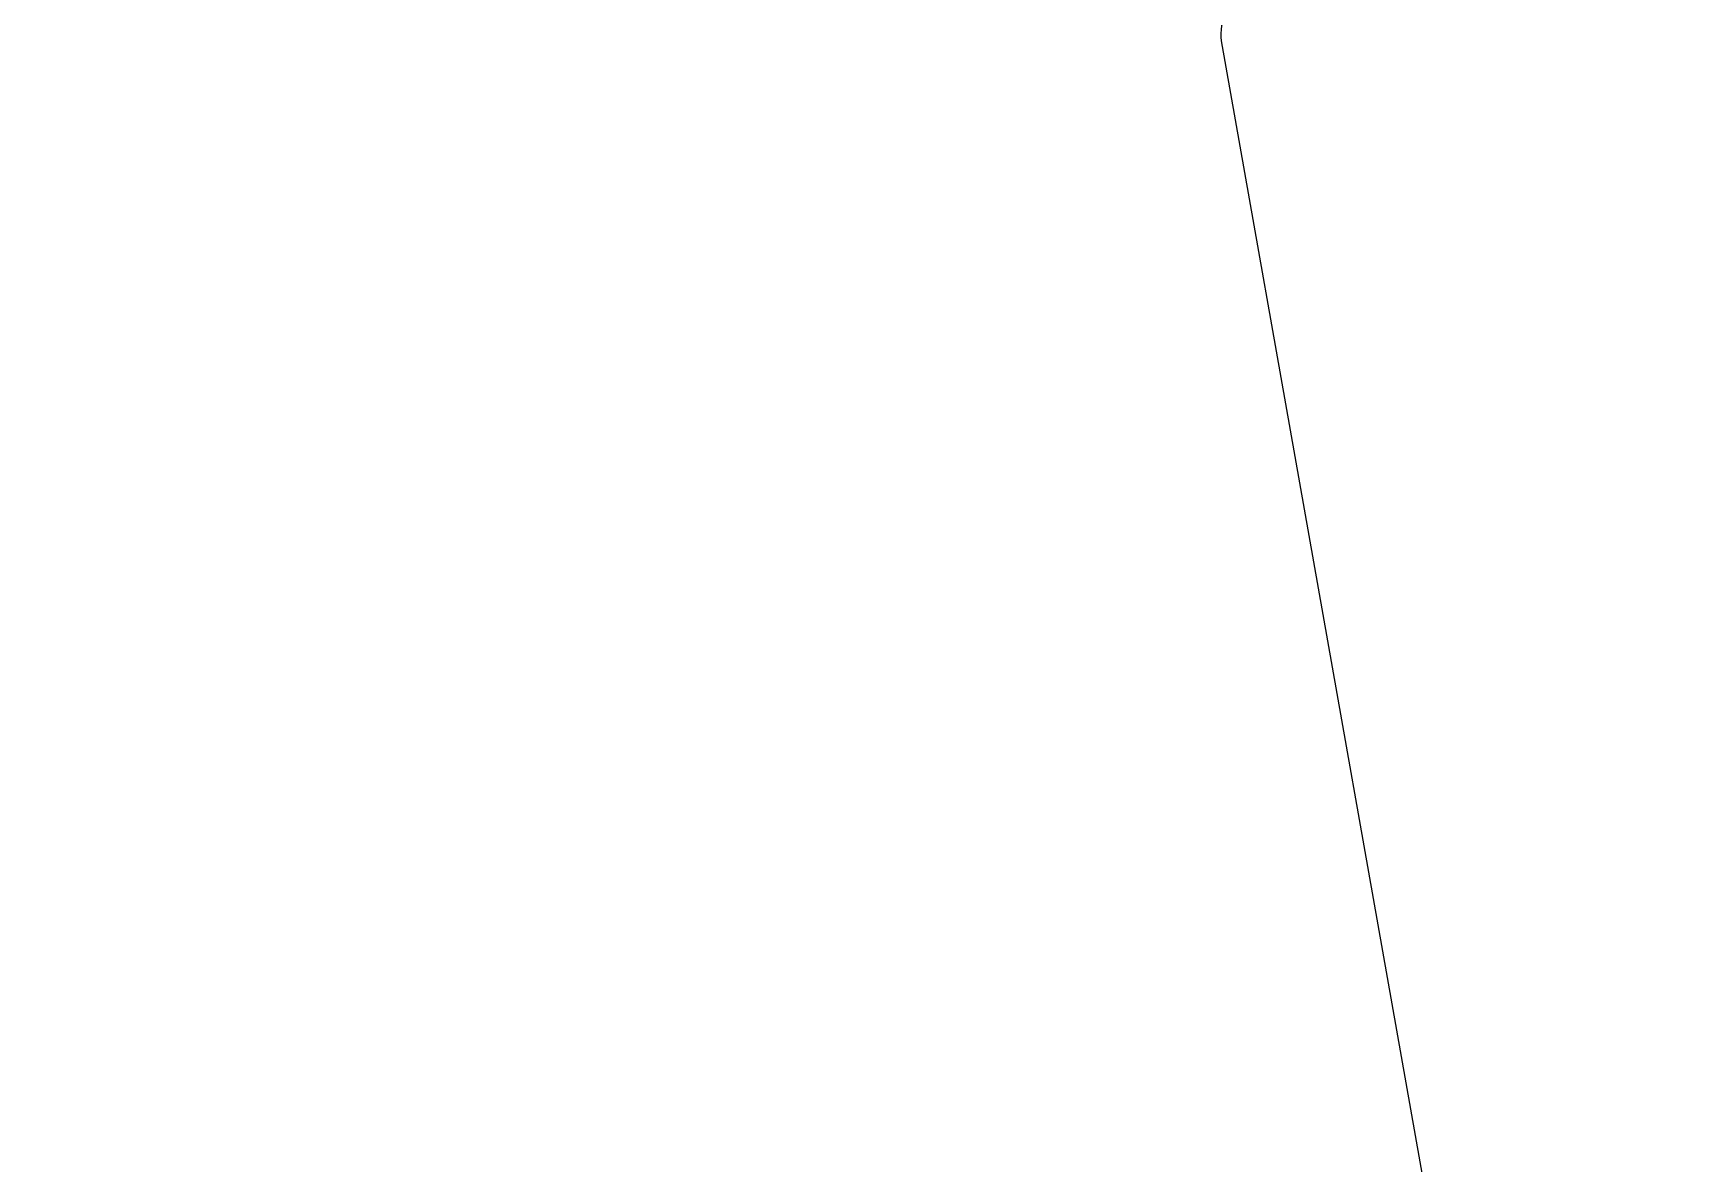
# Model space of a CAD drawing. Header units: millimetres. Extents: x -65527 to 8894748, y -37603 to 223697.
# Drawn here: x -31432.32 to -31424.44, y 101113.93 to 101119.33 of the extents above; entities that cross this region are included whole.
import ezdxf

# ---------------------------------------------------------------- set-up
doc = ezdxf.new("R2010")
doc.units = ezdxf.units.MM
doc.header["$LTSCALE"] = 10
doc.layers.add('Архитектура', color=251, linetype='Continuous')

msp = doc.modelspace()

# ---------------------------------------------------------------- linework, layer by layer
at = {"layer": 'Архитектура', "lineweight": 25, "transparency": 33554684}
msp.add_lwpolyline([(-31426.4986, 101119.5001, 0.4144), (-31426.6468, 101119.2881), (-31425.3914, 101112.2051, 0.430028), (-31425.035, 101111.9408), (-31424.3147, 101112.0685, 0.109814)], format="xyb", dxfattribs=at)
msp.add_lwpolyline([(-31426.4986, 101119.5001, 0.4144), (-31426.6468, 101119.2881), (-31425.3914, 101112.2051, 0.430028), (-31425.035, 101111.9408), (-31424.3147, 101112.0685, 0.109814)], format="xyb", dxfattribs=at)
msp.add_lwpolyline([(-31426.4986, 101119.5001, 0.4144), (-31426.6468, 101119.2881), (-31425.3914, 101112.2051, 0.430028), (-31425.035, 101111.9408), (-31424.3147, 101112.0685, 0.109814)], format="xyb", dxfattribs=at)
msp.add_lwpolyline([(-31426.4986, 101119.5001, 0.4144), (-31426.6468, 101119.2881), (-31425.3914, 101112.2051, 0.430028), (-31425.035, 101111.9408), (-31424.3147, 101112.0685, 0.109814)], format="xyb", dxfattribs=at)
msp.add_lwpolyline([(-31426.4986, 101119.5001, 0.4144), (-31426.6468, 101119.2881), (-31425.3914, 101112.2051, 0.430028), (-31425.035, 101111.9408), (-31424.3147, 101112.0685, 0.109814)], format="xyb", dxfattribs=at)
msp.add_lwpolyline([(-31426.4986, 101119.5001, 0.4144), (-31426.6468, 101119.2881), (-31425.3914, 101112.2051, 0.430028), (-31425.035, 101111.9408), (-31424.3147, 101112.0685, 0.109814)], format="xyb", dxfattribs=at)
msp.add_lwpolyline([(-31426.4986, 101119.5001, 0.4144), (-31426.6468, 101119.2881), (-31425.3914, 101112.2051, 0.430028), (-31425.035, 101111.9408), (-31424.3147, 101112.0685, 0.109814)], format="xyb", dxfattribs=at)
msp.add_lwpolyline([(-31426.4986, 101119.5001, 0.4144), (-31426.6468, 101119.2881), (-31425.3914, 101112.2051, 0.430028), (-31425.035, 101111.9408), (-31424.3147, 101112.0685, 0.109814)], format="xyb", dxfattribs=at)
msp.add_lwpolyline([(-31426.4986, 101119.5001, 0.4144), (-31426.6468, 101119.2881), (-31425.3914, 101112.2051, 0.430028), (-31425.035, 101111.9408), (-31424.3147, 101112.0685, 0.109814)], format="xyb", dxfattribs=at)
msp.add_lwpolyline([(-31426.4986, 101119.5001, 0.4144), (-31426.6468, 101119.2881), (-31425.3914, 101112.2051, 0.430028), (-31425.035, 101111.9408), (-31424.3147, 101112.0685, 0.109814)], format="xyb", dxfattribs=at)
msp.add_lwpolyline([(-31426.4986, 101119.5001, 0.4144), (-31426.6468, 101119.2881), (-31425.3914, 101112.2051, 0.430028), (-31425.035, 101111.9408), (-31424.3147, 101112.0685, 0.109814)], format="xyb", dxfattribs=at)
msp.add_lwpolyline([(-31426.4986, 101119.5001, 0.4144), (-31426.6468, 101119.2881), (-31425.3914, 101112.2051, 0.430028), (-31425.035, 101111.9408), (-31424.3147, 101112.0685, 0.109814)], format="xyb", dxfattribs=at)
msp.add_lwpolyline([(-31426.4986, 101119.5001, 0.4144), (-31426.6468, 101119.2881), (-31425.3914, 101112.2051, 0.430028), (-31425.035, 101111.9408), (-31424.3147, 101112.0685, 0.109814)], format="xyb", dxfattribs=at)
msp.add_lwpolyline([(-31426.4986, 101119.5001, 0.4144), (-31426.6468, 101119.2881), (-31425.3914, 101112.2051, 0.430028), (-31425.035, 101111.9408), (-31424.3147, 101112.0685, 0.109814)], format="xyb", dxfattribs=at)
msp.add_lwpolyline([(-31426.4986, 101119.5001, 0.4144), (-31426.6468, 101119.2881), (-31425.3914, 101112.2051, 0.430028), (-31425.035, 101111.9408), (-31424.3147, 101112.0685, 0.109814)], format="xyb", dxfattribs=at)
msp.add_lwpolyline([(-31426.4986, 101119.5001, 0.4144), (-31426.6468, 101119.2881), (-31425.3914, 101112.2051, 0.430028), (-31425.035, 101111.9408), (-31424.3147, 101112.0685, 0.109814)], format="xyb", dxfattribs=at)
msp.add_lwpolyline([(-31426.4986, 101119.5001, 0.4144), (-31426.6468, 101119.2881), (-31425.3914, 101112.2051, 0.430028), (-31425.035, 101111.9408), (-31424.3147, 101112.0685, 0.109814)], format="xyb", dxfattribs=at)
msp.add_lwpolyline([(-31426.4986, 101119.5001, 0.4144), (-31426.6468, 101119.2881), (-31425.3914, 101112.2051, 0.430028), (-31425.035, 101111.9408), (-31424.3147, 101112.0685, 0.109814)], format="xyb", dxfattribs=at)
msp.add_lwpolyline([(-31426.4986, 101119.5001, 0.4144), (-31426.6468, 101119.2881), (-31425.3914, 101112.2051, 0.430028), (-31425.035, 101111.9408), (-31424.3147, 101112.0685, 0.109814)], format="xyb", dxfattribs=at)
msp.add_lwpolyline([(-31426.4986, 101119.5001, 0.4144), (-31426.6468, 101119.2881), (-31425.3914, 101112.2051, 0.430028), (-31425.035, 101111.9408), (-31424.3147, 101112.0685, 0.109814)], format="xyb", dxfattribs=at)
msp.add_lwpolyline([(-31426.4986, 101119.5001, 0.4144), (-31426.6468, 101119.2881), (-31425.3914, 101112.2051, 0.430028), (-31425.035, 101111.9408), (-31424.3147, 101112.0685, 0.109814)], format="xyb", dxfattribs=at)
msp.add_lwpolyline([(-31426.4986, 101119.5001, 0.4144), (-31426.6468, 101119.2881), (-31425.3914, 101112.2051, 0.430028), (-31425.035, 101111.9408), (-31424.3147, 101112.0685, 0.109814)], format="xyb", dxfattribs=at)
msp.add_lwpolyline([(-31426.4986, 101119.5001, 0.4144), (-31426.6468, 101119.2881), (-31425.3914, 101112.2051, 0.430028), (-31425.035, 101111.9408), (-31424.3147, 101112.0685, 0.109814)], format="xyb", dxfattribs=at)
msp.add_lwpolyline([(-31426.4986, 101119.5001, 0.4144), (-31426.6468, 101119.2881), (-31425.3914, 101112.2051, 0.430028), (-31425.035, 101111.9408), (-31424.3147, 101112.0685, 0.109814)], format="xyb", dxfattribs=at)
msp.add_lwpolyline([(-31426.4986, 101119.5001, 0.4144), (-31426.6468, 101119.2881), (-31425.3914, 101112.2051, 0.430028), (-31425.035, 101111.9408), (-31424.3147, 101112.0685, 0.109814)], format="xyb", dxfattribs=at)
msp.add_lwpolyline([(-31426.4986, 101119.5001, 0.4144), (-31426.6468, 101119.2881), (-31425.3914, 101112.2051, 0.430028), (-31425.035, 101111.9408), (-31424.3147, 101112.0685, 0.109814)], format="xyb", dxfattribs=at)
msp.add_lwpolyline([(-31426.4986, 101119.5001, 0.4144), (-31426.6468, 101119.2881), (-31425.3914, 101112.2051, 0.430028), (-31425.035, 101111.9408), (-31424.3147, 101112.0685, 0.109814)], format="xyb", dxfattribs=at)
msp.add_lwpolyline([(-31426.4986, 101119.5001, 0.4144), (-31426.6468, 101119.2881), (-31425.3914, 101112.2051, 0.430028), (-31425.035, 101111.9408), (-31424.3147, 101112.0685, 0.109814)], format="xyb", dxfattribs=at)
msp.add_lwpolyline([(-31426.4986, 101119.5001, 0.4144), (-31426.6468, 101119.2881), (-31425.3914, 101112.2051, 0.430028), (-31425.035, 101111.9408), (-31424.3147, 101112.0685, 0.109814)], format="xyb", dxfattribs=at)
msp.add_lwpolyline([(-31426.4986, 101119.5001, 0.4144), (-31426.6468, 101119.2881), (-31425.3914, 101112.2051, 0.430028), (-31425.035, 101111.9408), (-31424.3147, 101112.0685, 0.109814)], format="xyb", dxfattribs=at)
msp.add_lwpolyline([(-31426.4986, 101119.5001, 0.4144), (-31426.6468, 101119.2881), (-31425.3914, 101112.2051, 0.430028), (-31425.035, 101111.9408), (-31424.3147, 101112.0685, 0.109814)], format="xyb", dxfattribs=at)
msp.add_lwpolyline([(-31426.4986, 101119.5001, 0.4144), (-31426.6468, 101119.2881), (-31425.3914, 101112.2051, 0.430028), (-31425.035, 101111.9408), (-31424.3147, 101112.0685, 0.109814)], format="xyb", dxfattribs=at)
msp.add_lwpolyline([(-31426.4986, 101119.5001, 0.4144), (-31426.6468, 101119.2881), (-31425.3914, 101112.2051, 0.430028), (-31425.035, 101111.9408), (-31424.3147, 101112.0685, 0.109814)], format="xyb", dxfattribs=at)
msp.add_lwpolyline([(-31426.4986, 101119.5001, 0.4144), (-31426.6468, 101119.2881), (-31425.3914, 101112.2051, 0.430028), (-31425.035, 101111.9408), (-31424.3147, 101112.0685, 0.109814)], format="xyb", dxfattribs=at)
msp.add_lwpolyline([(-31426.4986, 101119.5001, 0.4144), (-31426.6468, 101119.2881), (-31425.3914, 101112.2051, 0.430028), (-31425.035, 101111.9408), (-31424.3147, 101112.0685, 0.109814)], format="xyb", dxfattribs=at)
msp.add_lwpolyline([(-31426.4986, 101119.5001, 0.4144), (-31426.6468, 101119.2881), (-31425.3914, 101112.2051, 0.430028), (-31425.035, 101111.9408), (-31424.3147, 101112.0685, 0.109814)], format="xyb", dxfattribs=at)
msp.add_lwpolyline([(-31426.4986, 101119.5001, 0.4144), (-31426.6468, 101119.2881), (-31425.3914, 101112.2051, 0.430028), (-31425.035, 101111.9408), (-31424.3147, 101112.0685, 0.109814)], format="xyb", dxfattribs=at)
msp.add_lwpolyline([(-31426.4986, 101119.5001, 0.4144), (-31426.6468, 101119.2881), (-31425.3914, 101112.2051, 0.430028), (-31425.035, 101111.9408), (-31424.3147, 101112.0685, 0.109814)], format="xyb", dxfattribs=at)
msp.add_lwpolyline([(-31426.4986, 101119.5001, 0.4144), (-31426.6468, 101119.2881), (-31425.3914, 101112.2051, 0.430028), (-31425.035, 101111.9408), (-31424.3147, 101112.0685, 0.109814)], format="xyb", dxfattribs=at)
msp.add_lwpolyline([(-31426.4986, 101119.5001, 0.4144), (-31426.6468, 101119.2881), (-31425.3914, 101112.2051, 0.430028), (-31425.035, 101111.9408), (-31424.3147, 101112.0685, 0.109814)], format="xyb", dxfattribs=at)
msp.add_lwpolyline([(-31426.4986, 101119.5001, 0.4144), (-31426.6468, 101119.2881), (-31425.3914, 101112.2051, 0.430028), (-31425.035, 101111.9408), (-31424.3147, 101112.0685, 0.109814)], format="xyb", dxfattribs=at)
msp.add_lwpolyline([(-31426.4986, 101119.5001, 0.4144), (-31426.6468, 101119.2881), (-31425.3914, 101112.2051, 0.430028), (-31425.035, 101111.9408), (-31424.3147, 101112.0685, 0.109814)], format="xyb", dxfattribs=at)
msp.add_lwpolyline([(-31426.4986, 101119.5001, 0.4144), (-31426.6468, 101119.2881), (-31425.3914, 101112.2051, 0.430028), (-31425.035, 101111.9408), (-31424.3147, 101112.0685, 0.109814)], format="xyb", dxfattribs=at)
msp.add_lwpolyline([(-31426.4986, 101119.5001, 0.4144), (-31426.6468, 101119.2881), (-31425.3914, 101112.2051, 0.430028), (-31425.035, 101111.9408), (-31424.3147, 101112.0685, 0.109814)], format="xyb", dxfattribs=at)
msp.add_lwpolyline([(-31426.4986, 101119.5001, 0.4144), (-31426.6468, 101119.2881), (-31425.3914, 101112.2051, 0.430028), (-31425.035, 101111.9408), (-31424.3147, 101112.0685, 0.109814)], format="xyb", dxfattribs=at)
msp.add_lwpolyline([(-31426.4986, 101119.5001, 0.4144), (-31426.6468, 101119.2881), (-31425.3914, 101112.2051, 0.430028), (-31425.035, 101111.9408), (-31424.3147, 101112.0685, 0.109814)], format="xyb", dxfattribs=at)
msp.add_lwpolyline([(-31426.4986, 101119.5001, 0.4144), (-31426.6468, 101119.2881), (-31425.3914, 101112.2051, 0.430028), (-31425.035, 101111.9408), (-31424.3147, 101112.0685, 0.109814)], format="xyb", dxfattribs=at)
msp.add_lwpolyline([(-31426.4986, 101119.5001, 0.4144), (-31426.6468, 101119.2881), (-31425.3914, 101112.2051, 0.430028), (-31425.035, 101111.9408), (-31424.3147, 101112.0685, 0.109814)], format="xyb", dxfattribs=at)
msp.add_lwpolyline([(-31426.4986, 101119.5001, 0.4144), (-31426.6468, 101119.2881), (-31425.3914, 101112.2051, 0.430028), (-31425.035, 101111.9408), (-31424.3147, 101112.0685, 0.109814)], format="xyb", dxfattribs=at)
msp.add_lwpolyline([(-31426.4986, 101119.5001, 0.4144), (-31426.6468, 101119.2881), (-31425.3914, 101112.2051, 0.430028), (-31425.035, 101111.9408), (-31424.3147, 101112.0685, 0.109814)], format="xyb", dxfattribs=at)
msp.add_lwpolyline([(-31426.4986, 101119.5001, 0.4144), (-31426.6468, 101119.2881), (-31425.3914, 101112.2051, 0.430028), (-31425.035, 101111.9408), (-31424.3147, 101112.0685, 0.109814)], format="xyb", dxfattribs=at)
msp.add_lwpolyline([(-31426.4986, 101119.5001, 0.4144), (-31426.6468, 101119.2881), (-31425.3914, 101112.2051, 0.430028), (-31425.035, 101111.9408), (-31424.3147, 101112.0685, 0.109814)], format="xyb", dxfattribs=at)
msp.add_lwpolyline([(-31426.4986, 101119.5001, 0.4144), (-31426.6468, 101119.2881), (-31425.3914, 101112.2051, 0.430028), (-31425.035, 101111.9408), (-31424.3147, 101112.0685, 0.109814)], format="xyb", dxfattribs=at)
msp.add_lwpolyline([(-31426.4986, 101119.5001, 0.4144), (-31426.6468, 101119.2881), (-31425.3914, 101112.2051, 0.430028), (-31425.035, 101111.9408), (-31424.3147, 101112.0685, 0.109814)], format="xyb", dxfattribs=at)
msp.add_lwpolyline([(-31426.4986, 101119.5001, 0.4144), (-31426.6468, 101119.2881), (-31425.3914, 101112.2051, 0.430028), (-31425.035, 101111.9408), (-31424.3147, 101112.0685, 0.109814)], format="xyb", dxfattribs=at)
msp.add_lwpolyline([(-31426.4986, 101119.5001, 0.4144), (-31426.6468, 101119.2881), (-31425.3914, 101112.2051, 0.430028), (-31425.035, 101111.9408), (-31424.3147, 101112.0685, 0.109814)], format="xyb", dxfattribs=at)
msp.add_lwpolyline([(-31426.4986, 101119.5001, 0.4144), (-31426.6468, 101119.2881), (-31425.3914, 101112.2051, 0.430028), (-31425.035, 101111.9408), (-31424.3147, 101112.0685, 0.109814)], format="xyb", dxfattribs=at)
msp.add_lwpolyline([(-31426.4986, 101119.5001, 0.4144), (-31426.6468, 101119.2881), (-31425.3914, 101112.2051, 0.430028), (-31425.035, 101111.9408), (-31424.3147, 101112.0685, 0.109814)], format="xyb", dxfattribs=at)
msp.add_lwpolyline([(-31426.4986, 101119.5001, 0.4144), (-31426.6468, 101119.2881), (-31425.3914, 101112.2051, 0.430028), (-31425.035, 101111.9408), (-31424.3147, 101112.0685, 0.109814)], format="xyb", dxfattribs=at)
msp.add_lwpolyline([(-31426.4986, 101119.5001, 0.4144), (-31426.6468, 101119.2881), (-31425.3914, 101112.2051, 0.430028), (-31425.035, 101111.9408), (-31424.3147, 101112.0685, 0.109814)], format="xyb", dxfattribs=at)
msp.add_lwpolyline([(-31426.4986, 101119.5001, 0.4144), (-31426.6468, 101119.2881), (-31425.3914, 101112.2051, 0.430028), (-31425.035, 101111.9408), (-31424.3147, 101112.0685, 0.109814)], format="xyb", dxfattribs=at)
msp.add_lwpolyline([(-31426.4986, 101119.5001, 0.4144), (-31426.6468, 101119.2881), (-31425.3914, 101112.2051, 0.430028), (-31425.035, 101111.9408), (-31424.3147, 101112.0685, 0.109814)], format="xyb", dxfattribs=at)
msp.add_lwpolyline([(-31426.4986, 101119.5001, 0.4144), (-31426.6468, 101119.2881), (-31425.3914, 101112.2051, 0.430028), (-31425.035, 101111.9408), (-31424.3147, 101112.0685, 0.109814)], format="xyb", dxfattribs=at)
msp.add_lwpolyline([(-31426.4986, 101119.5001, 0.4144), (-31426.6468, 101119.2881), (-31425.3914, 101112.2051, 0.430028), (-31425.035, 101111.9408), (-31424.3147, 101112.0685, 0.109814)], format="xyb", dxfattribs=at)
msp.add_lwpolyline([(-31426.4986, 101119.5001, 0.4144), (-31426.6468, 101119.2881), (-31425.3914, 101112.2051, 0.430028), (-31425.035, 101111.9408), (-31424.3147, 101112.0685, 0.109814)], format="xyb", dxfattribs=at)
msp.add_lwpolyline([(-31426.4986, 101119.5001, 0.4144), (-31426.6468, 101119.2881), (-31425.3914, 101112.2051, 0.430028), (-31425.035, 101111.9408), (-31424.3147, 101112.0685, 0.109814)], format="xyb", dxfattribs=at)
msp.add_lwpolyline([(-31426.4986, 101119.5001, 0.4144), (-31426.6468, 101119.2881), (-31425.3914, 101112.2051, 0.430028), (-31425.035, 101111.9408), (-31424.3147, 101112.0685, 0.109814)], format="xyb", dxfattribs=at)
msp.add_lwpolyline([(-31426.4986, 101119.5001, 0.4144), (-31426.6468, 101119.2881), (-31425.3914, 101112.2051, 0.430028), (-31425.035, 101111.9408), (-31424.3147, 101112.0685, 0.109814)], format="xyb", dxfattribs=at)
msp.add_lwpolyline([(-31426.4986, 101119.5001, 0.4144), (-31426.6468, 101119.2881), (-31425.3914, 101112.2051, 0.430028), (-31425.035, 101111.9408), (-31424.3147, 101112.0685, 0.109814)], format="xyb", dxfattribs=at)
msp.add_lwpolyline([(-31426.4986, 101119.5001, 0.4144), (-31426.6468, 101119.2881), (-31425.3914, 101112.2051, 0.430028), (-31425.035, 101111.9408), (-31424.3147, 101112.0685, 0.109814)], format="xyb", dxfattribs=at)
msp.add_lwpolyline([(-31426.4986, 101119.5001, 0.4144), (-31426.6468, 101119.2881), (-31425.3914, 101112.2051, 0.430028), (-31425.035, 101111.9408), (-31424.3147, 101112.0685, 0.109814)], format="xyb", dxfattribs=at)
msp.add_lwpolyline([(-31426.4986, 101119.5001, 0.4144), (-31426.6468, 101119.2881), (-31425.3914, 101112.2051, 0.430028), (-31425.035, 101111.9408), (-31424.3147, 101112.0685, 0.109814)], format="xyb", dxfattribs=at)
msp.add_lwpolyline([(-31426.4986, 101119.5001, 0.4144), (-31426.6468, 101119.2881), (-31425.3914, 101112.2051, 0.430028), (-31425.035, 101111.9408), (-31424.3147, 101112.0685, 0.109814)], format="xyb", dxfattribs=at)
msp.add_lwpolyline([(-31426.4986, 101119.5001, 0.4144), (-31426.6468, 101119.2881), (-31425.3914, 101112.2051, 0.430028), (-31425.035, 101111.9408), (-31424.3147, 101112.0685, 0.109814)], format="xyb", dxfattribs=at)
msp.add_lwpolyline([(-31426.4986, 101119.5001, 0.4144), (-31426.6468, 101119.2881), (-31425.3914, 101112.2051, 0.430028), (-31425.035, 101111.9408), (-31424.3147, 101112.0685, 0.109814)], format="xyb", dxfattribs=at)
msp.add_lwpolyline([(-31426.4986, 101119.5001, 0.4144), (-31426.6468, 101119.2881), (-31425.3914, 101112.2051, 0.430028), (-31425.035, 101111.9408), (-31424.3147, 101112.0685, 0.109814)], format="xyb", dxfattribs=at)
msp.add_lwpolyline([(-31426.4986, 101119.5001, 0.4144), (-31426.6468, 101119.2881), (-31425.3914, 101112.2051, 0.430028), (-31425.035, 101111.9408), (-31424.3147, 101112.0685, 0.109814)], format="xyb", dxfattribs=at)
msp.add_lwpolyline([(-31426.4986, 101119.5001, 0.4144), (-31426.6468, 101119.2881), (-31425.3914, 101112.2051, 0.430028), (-31425.035, 101111.9408), (-31424.3147, 101112.0685, 0.109814)], format="xyb", dxfattribs=at)
msp.add_lwpolyline([(-31426.4986, 101119.5001, 0.4144), (-31426.6468, 101119.2881), (-31425.3914, 101112.2051, 0.430028), (-31425.035, 101111.9408), (-31424.3147, 101112.0685, 0.109814)], format="xyb", dxfattribs=at)
msp.add_lwpolyline([(-31426.4986, 101119.5001, 0.4144), (-31426.6468, 101119.2881), (-31425.3914, 101112.2051, 0.430028), (-31425.035, 101111.9408), (-31424.3147, 101112.0685, 0.109814)], format="xyb", dxfattribs=at)
msp.add_lwpolyline([(-31426.4986, 101119.5001, 0.4144), (-31426.6468, 101119.2881), (-31425.3914, 101112.2051, 0.430028), (-31425.035, 101111.9408), (-31424.3147, 101112.0685, 0.109814)], format="xyb", dxfattribs=at)
msp.add_lwpolyline([(-31426.4986, 101119.5001, 0.4144), (-31426.6468, 101119.2881), (-31425.3914, 101112.2051, 0.430028), (-31425.035, 101111.9408), (-31424.3147, 101112.0685, 0.109814)], format="xyb", dxfattribs=at)
msp.add_lwpolyline([(-31426.4986, 101119.5001, 0.4144), (-31426.6468, 101119.2881), (-31425.3914, 101112.2051, 0.430028), (-31425.035, 101111.9408), (-31424.3147, 101112.0685, 0.109814)], format="xyb", dxfattribs=at)
msp.add_lwpolyline([(-31426.4986, 101119.5001, 0.4144), (-31426.6468, 101119.2881), (-31425.3914, 101112.2051, 0.430028), (-31425.035, 101111.9408), (-31424.3147, 101112.0685, 0.109814)], format="xyb", dxfattribs=at)
msp.add_lwpolyline([(-31426.4986, 101119.5001, 0.4144), (-31426.6468, 101119.2881), (-31425.3914, 101112.2051, 0.430028), (-31425.035, 101111.9408), (-31424.3147, 101112.0685, 0.109814)], format="xyb", dxfattribs=at)
msp.add_lwpolyline([(-31426.4986, 101119.5001, 0.4144), (-31426.6468, 101119.2881), (-31425.3914, 101112.2051, 0.430028), (-31425.035, 101111.9408), (-31424.3147, 101112.0685, 0.109814)], format="xyb", dxfattribs=at)
msp.add_lwpolyline([(-31426.4986, 101119.5001, 0.4144), (-31426.6468, 101119.2881), (-31425.3914, 101112.2051, 0.430028), (-31425.035, 101111.9408), (-31424.3147, 101112.0685, 0.109814)], format="xyb", dxfattribs=at)
msp.add_lwpolyline([(-31426.4986, 101119.5001, 0.4144), (-31426.6468, 101119.2881), (-31425.3914, 101112.2051, 0.430028), (-31425.035, 101111.9408), (-31424.3147, 101112.0685, 0.109814)], format="xyb", dxfattribs=at)
msp.add_lwpolyline([(-31426.4986, 101119.5001, 0.4144), (-31426.6468, 101119.2881), (-31425.3914, 101112.2051, 0.430028), (-31425.035, 101111.9408), (-31424.3147, 101112.0685, 0.109814)], format="xyb", dxfattribs=at)
msp.add_lwpolyline([(-31426.4986, 101119.5001, 0.4144), (-31426.6468, 101119.2881), (-31425.3914, 101112.2051, 0.430028), (-31425.035, 101111.9408), (-31424.3147, 101112.0685, 0.109814)], format="xyb", dxfattribs=at)
msp.add_lwpolyline([(-31426.4986, 101119.5001, 0.4144), (-31426.6468, 101119.2881), (-31425.3914, 101112.2051, 0.430028), (-31425.035, 101111.9408), (-31424.3147, 101112.0685, 0.109814)], format="xyb", dxfattribs=at)
msp.add_lwpolyline([(-31426.4986, 101119.5001, 0.4144), (-31426.6468, 101119.2881), (-31425.3914, 101112.2051, 0.430028), (-31425.035, 101111.9408), (-31424.3147, 101112.0685, 0.109814)], format="xyb", dxfattribs=at)
msp.add_lwpolyline([(-31426.4986, 101119.5001, 0.4144), (-31426.6468, 101119.2881), (-31425.3914, 101112.2051, 0.430028), (-31425.035, 101111.9408), (-31424.3147, 101112.0685, 0.109814)], format="xyb", dxfattribs=at)
msp.add_lwpolyline([(-31426.4986, 101119.5001, 0.4144), (-31426.6468, 101119.2881), (-31425.3914, 101112.2051, 0.430028), (-31425.035, 101111.9408), (-31424.3147, 101112.0685, 0.109814)], format="xyb", dxfattribs=at)
msp.add_lwpolyline([(-31426.4986, 101119.5001, 0.4144), (-31426.6468, 101119.2881), (-31425.3914, 101112.2051, 0.430028), (-31425.035, 101111.9408), (-31424.3147, 101112.0685, 0.109814)], format="xyb", dxfattribs=at)
msp.add_lwpolyline([(-31426.4986, 101119.5001, 0.4144), (-31426.6468, 101119.2881), (-31425.3914, 101112.2051, 0.430028), (-31425.035, 101111.9408), (-31424.3147, 101112.0685, 0.109814)], format="xyb", dxfattribs=at)
msp.add_lwpolyline([(-31426.4986, 101119.5001, 0.4144), (-31426.6468, 101119.2881), (-31425.3914, 101112.2051, 0.430028), (-31425.035, 101111.9408), (-31424.3147, 101112.0685, 0.109814)], format="xyb", dxfattribs=at)
msp.add_lwpolyline([(-31426.4986, 101119.5001, 0.4144), (-31426.6468, 101119.2881), (-31425.3914, 101112.2051, 0.430028), (-31425.035, 101111.9408), (-31424.3147, 101112.0685, 0.109814)], format="xyb", dxfattribs=at)
msp.add_lwpolyline([(-31426.4986, 101119.5001, 0.4144), (-31426.6468, 101119.2881), (-31425.3914, 101112.2051, 0.430028), (-31425.035, 101111.9408), (-31424.3147, 101112.0685, 0.109814)], format="xyb", dxfattribs=at)
msp.add_lwpolyline([(-31426.4986, 101119.5001, 0.4144), (-31426.6468, 101119.2881), (-31425.3914, 101112.2051, 0.430028), (-31425.035, 101111.9408), (-31424.3147, 101112.0685, 0.109814)], format="xyb", dxfattribs=at)
msp.add_lwpolyline([(-31426.4986, 101119.5001, 0.4144), (-31426.6468, 101119.2881), (-31425.3914, 101112.2051, 0.430028), (-31425.035, 101111.9408), (-31424.3147, 101112.0685, 0.109814)], format="xyb", dxfattribs=at)
msp.add_lwpolyline([(-31426.4986, 101119.5001, 0.4144), (-31426.6468, 101119.2881), (-31425.3914, 101112.2051, 0.430028), (-31425.035, 101111.9408), (-31424.3147, 101112.0685, 0.109814)], format="xyb", dxfattribs=at)
msp.add_lwpolyline([(-31426.4986, 101119.5001, 0.4144), (-31426.6468, 101119.2881), (-31425.3914, 101112.2051, 0.430028), (-31425.035, 101111.9408), (-31424.3147, 101112.0685, 0.109814)], format="xyb", dxfattribs=at)
msp.add_lwpolyline([(-31426.4986, 101119.5001, 0.4144), (-31426.6468, 101119.2881), (-31425.3914, 101112.2051, 0.430028), (-31425.035, 101111.9408), (-31424.3147, 101112.0685, 0.109814)], format="xyb", dxfattribs=at)
msp.add_lwpolyline([(-31426.4986, 101119.5001, 0.4144), (-31426.6468, 101119.2881), (-31425.3914, 101112.2051, 0.430028), (-31425.035, 101111.9408), (-31424.3147, 101112.0685, 0.109814)], format="xyb", dxfattribs=at)
msp.add_lwpolyline([(-31426.4986, 101119.5001, 0.4144), (-31426.6468, 101119.2881), (-31425.3914, 101112.2051, 0.430028), (-31425.035, 101111.9408), (-31424.3147, 101112.0685, 0.109814)], format="xyb", dxfattribs=at)
msp.add_lwpolyline([(-31426.4986, 101119.5001, 0.4144), (-31426.6468, 101119.2881), (-31425.3914, 101112.2051, 0.430028), (-31425.035, 101111.9408), (-31424.3147, 101112.0685, 0.109814)], format="xyb", dxfattribs=at)
msp.add_lwpolyline([(-31426.4986, 101119.5001, 0.4144), (-31426.6468, 101119.2881), (-31425.3914, 101112.2051, 0.430028), (-31425.035, 101111.9408), (-31424.3147, 101112.0685, 0.109814)], format="xyb", dxfattribs=at)
msp.add_lwpolyline([(-31426.4986, 101119.5001, 0.4144), (-31426.6468, 101119.2881), (-31425.3914, 101112.2051, 0.430028), (-31425.035, 101111.9408), (-31424.3147, 101112.0685, 0.109814)], format="xyb", dxfattribs=at)
msp.add_lwpolyline([(-31426.4986, 101119.5001, 0.4144), (-31426.6468, 101119.2881), (-31425.3914, 101112.2051, 0.430028), (-31425.035, 101111.9408), (-31424.3147, 101112.0685, 0.109814)], format="xyb", dxfattribs=at)
msp.add_lwpolyline([(-31426.4986, 101119.5001, 0.4144), (-31426.6468, 101119.2881), (-31425.3914, 101112.2051, 0.430028), (-31425.035, 101111.9408), (-31424.3147, 101112.0685, 0.109814)], format="xyb", dxfattribs=at)
msp.add_lwpolyline([(-31426.4986, 101119.5001, 0.4144), (-31426.6468, 101119.2881), (-31425.3914, 101112.2051, 0.430028), (-31425.035, 101111.9408), (-31424.3147, 101112.0685, 0.109814)], format="xyb", dxfattribs=at)
msp.add_lwpolyline([(-31426.4986, 101119.5001, 0.4144), (-31426.6468, 101119.2881), (-31425.3914, 101112.2051, 0.430028), (-31425.035, 101111.9408), (-31424.3147, 101112.0685, 0.109814)], format="xyb", dxfattribs=at)
msp.add_lwpolyline([(-31426.4986, 101119.5001, 0.4144), (-31426.6468, 101119.2881), (-31425.3914, 101112.2051, 0.430028), (-31425.035, 101111.9408), (-31424.3147, 101112.0685, 0.109814)], format="xyb", dxfattribs=at)
msp.add_lwpolyline([(-31426.4986, 101119.5001, 0.4144), (-31426.6468, 101119.2881), (-31425.3914, 101112.2051, 0.430028), (-31425.035, 101111.9408), (-31424.3147, 101112.0685, 0.109814)], format="xyb", dxfattribs=at)
msp.add_lwpolyline([(-31426.4986, 101119.5001, 0.4144), (-31426.6468, 101119.2881), (-31425.3914, 101112.2051, 0.430028), (-31425.035, 101111.9408), (-31424.3147, 101112.0685, 0.109814)], format="xyb", dxfattribs=at)
msp.add_lwpolyline([(-31426.4986, 101119.5001, 0.4144), (-31426.6468, 101119.2881), (-31425.3914, 101112.2051, 0.430028), (-31425.035, 101111.9408), (-31424.3147, 101112.0685, 0.109814)], format="xyb", dxfattribs=at)
msp.add_lwpolyline([(-31426.4986, 101119.5001, 0.4144), (-31426.6468, 101119.2881), (-31425.3914, 101112.2051, 0.430028), (-31425.035, 101111.9408), (-31424.3147, 101112.0685, 0.109814)], format="xyb", dxfattribs=at)
msp.add_lwpolyline([(-31426.4986, 101119.5001, 0.4144), (-31426.6468, 101119.2881), (-31425.3914, 101112.2051, 0.430028), (-31425.035, 101111.9408), (-31424.3147, 101112.0685, 0.109814)], format="xyb", dxfattribs=at)
msp.add_lwpolyline([(-31426.4986, 101119.5001, 0.4144), (-31426.6468, 101119.2881), (-31425.3914, 101112.2051, 0.430028), (-31425.035, 101111.9408), (-31424.3147, 101112.0685, 0.109814)], format="xyb", dxfattribs=at)
msp.add_lwpolyline([(-31426.4986, 101119.5001, 0.4144), (-31426.6468, 101119.2881), (-31425.3914, 101112.2051, 0.430028), (-31425.035, 101111.9408), (-31424.3147, 101112.0685, 0.109814)], format="xyb", dxfattribs=at)
msp.add_lwpolyline([(-31426.4986, 101119.5001, 0.4144), (-31426.6468, 101119.2881), (-31425.3914, 101112.2051, 0.430028), (-31425.035, 101111.9408), (-31424.3147, 101112.0685, 0.109814)], format="xyb", dxfattribs=at)
msp.add_lwpolyline([(-31426.4986, 101119.5001, 0.4144), (-31426.6468, 101119.2881), (-31425.3914, 101112.2051, 0.430028), (-31425.035, 101111.9408), (-31424.3147, 101112.0685, 0.109814)], format="xyb", dxfattribs=at)
msp.add_lwpolyline([(-31426.4986, 101119.5001, 0.4144), (-31426.6468, 101119.2881), (-31425.3914, 101112.2051, 0.430028), (-31425.035, 101111.9408), (-31424.3147, 101112.0685, 0.109814)], format="xyb", dxfattribs=at)
msp.add_lwpolyline([(-31426.4986, 101119.5001, 0.4144), (-31426.6468, 101119.2881), (-31425.3914, 101112.2051, 0.430028), (-31425.035, 101111.9408), (-31424.3147, 101112.0685, 0.109814)], format="xyb", dxfattribs=at)
msp.add_lwpolyline([(-31426.4986, 101119.5001, 0.4144), (-31426.6468, 101119.2881), (-31425.3914, 101112.2051, 0.430028), (-31425.035, 101111.9408), (-31424.3147, 101112.0685, 0.109814)], format="xyb", dxfattribs=at)
msp.add_lwpolyline([(-31426.4986, 101119.5001, 0.4144), (-31426.6468, 101119.2881), (-31425.3914, 101112.2051, 0.430028), (-31425.035, 101111.9408), (-31424.3147, 101112.0685, 0.109814)], format="xyb", dxfattribs=at)
msp.add_lwpolyline([(-31426.4986, 101119.5001, 0.4144), (-31426.6468, 101119.2881), (-31425.3914, 101112.2051, 0.430028), (-31425.035, 101111.9408), (-31424.3147, 101112.0685, 0.109814)], format="xyb", dxfattribs=at)
msp.add_lwpolyline([(-31426.4986, 101119.5001, 0.4144), (-31426.6468, 101119.2881), (-31425.3914, 101112.2051, 0.430028), (-31425.035, 101111.9408), (-31424.3147, 101112.0685, 0.109814)], format="xyb", dxfattribs=at)
msp.add_lwpolyline([(-31426.4986, 101119.5001, 0.4144), (-31426.6468, 101119.2881), (-31425.3914, 101112.2051, 0.430028), (-31425.035, 101111.9408), (-31424.3147, 101112.0685, 0.109814)], format="xyb", dxfattribs=at)
msp.add_lwpolyline([(-31426.4986, 101119.5001, 0.4144), (-31426.6468, 101119.2881), (-31425.3914, 101112.2051, 0.430028), (-31425.035, 101111.9408), (-31424.3147, 101112.0685, 0.109814)], format="xyb", dxfattribs=at)
msp.add_lwpolyline([(-31426.4986, 101119.5001, 0.4144), (-31426.6468, 101119.2881), (-31425.3914, 101112.2051, 0.430028), (-31425.035, 101111.9408), (-31424.3147, 101112.0685, 0.109814)], format="xyb", dxfattribs=at)
msp.add_lwpolyline([(-31426.4986, 101119.5001, 0.4144), (-31426.6468, 101119.2881), (-31425.3914, 101112.2051, 0.430028), (-31425.035, 101111.9408), (-31424.3147, 101112.0685, 0.109814)], format="xyb", dxfattribs=at)
msp.add_lwpolyline([(-31426.4986, 101119.5001, 0.4144), (-31426.6468, 101119.2881), (-31425.3914, 101112.2051, 0.430028), (-31425.035, 101111.9408), (-31424.3147, 101112.0685, 0.109814)], format="xyb", dxfattribs=at)
msp.add_lwpolyline([(-31426.4986, 101119.5001, 0.4144), (-31426.6468, 101119.2881), (-31425.3914, 101112.2051, 0.430028), (-31425.035, 101111.9408), (-31424.3147, 101112.0685, 0.109814)], format="xyb", dxfattribs=at)
msp.add_lwpolyline([(-31426.4986, 101119.5001, 0.4144), (-31426.6468, 101119.2881), (-31425.3914, 101112.2051, 0.430028), (-31425.035, 101111.9408), (-31424.3147, 101112.0685, 0.109814)], format="xyb", dxfattribs=at)
msp.add_lwpolyline([(-31426.4986, 101119.5001, 0.4144), (-31426.6468, 101119.2881), (-31425.3914, 101112.2051, 0.430028), (-31425.035, 101111.9408), (-31424.3147, 101112.0685, 0.109814)], format="xyb", dxfattribs=at)
msp.add_lwpolyline([(-31426.4986, 101119.5001, 0.4144), (-31426.6468, 101119.2881), (-31425.3914, 101112.2051, 0.430028), (-31425.035, 101111.9408), (-31424.3147, 101112.0685, 0.109814)], format="xyb", dxfattribs=at)
msp.add_lwpolyline([(-31426.4986, 101119.5001, 0.4144), (-31426.6468, 101119.2881), (-31425.3914, 101112.2051, 0.430028), (-31425.035, 101111.9408), (-31424.3147, 101112.0685, 0.109814)], format="xyb", dxfattribs=at)
msp.add_lwpolyline([(-31426.4986, 101119.5001, 0.4144), (-31426.6468, 101119.2881), (-31425.3914, 101112.2051, 0.430028), (-31425.035, 101111.9408), (-31424.3147, 101112.0685, 0.109814)], format="xyb", dxfattribs=at)
msp.add_lwpolyline([(-31426.4986, 101119.5001, 0.4144), (-31426.6468, 101119.2881), (-31425.3914, 101112.2051, 0.430028), (-31425.035, 101111.9408), (-31424.3147, 101112.0685, 0.109814)], format="xyb", dxfattribs=at)
msp.add_lwpolyline([(-31426.4986, 101119.5001, 0.4144), (-31426.6468, 101119.2881), (-31425.3914, 101112.2051, 0.430028), (-31425.035, 101111.9408), (-31424.3147, 101112.0685, 0.109814)], format="xyb", dxfattribs=at)
msp.add_lwpolyline([(-31426.4986, 101119.5001, 0.4144), (-31426.6468, 101119.2881), (-31425.3914, 101112.2051, 0.430028), (-31425.035, 101111.9408), (-31424.3147, 101112.0685, 0.109814)], format="xyb", dxfattribs=at)
msp.add_lwpolyline([(-31426.4986, 101119.5001, 0.4144), (-31426.6468, 101119.2881), (-31425.3914, 101112.2051, 0.430028), (-31425.035, 101111.9408), (-31424.3147, 101112.0685, 0.109814)], format="xyb", dxfattribs=at)
msp.add_lwpolyline([(-31426.4986, 101119.5001, 0.4144), (-31426.6468, 101119.2881), (-31425.3914, 101112.2051, 0.430028), (-31425.035, 101111.9408), (-31424.3147, 101112.0685, 0.109814)], format="xyb", dxfattribs=at)
msp.add_lwpolyline([(-31426.4986, 101119.5001, 0.4144), (-31426.6468, 101119.2881), (-31425.3914, 101112.2051, 0.430028), (-31425.035, 101111.9408), (-31424.3147, 101112.0685, 0.109814)], format="xyb", dxfattribs=at)
msp.add_lwpolyline([(-31426.4986, 101119.5001, 0.4144), (-31426.6468, 101119.2881), (-31425.3914, 101112.2051, 0.430028), (-31425.035, 101111.9408), (-31424.3147, 101112.0685, 0.109814)], format="xyb", dxfattribs=at)
msp.add_lwpolyline([(-31426.4986, 101119.5001, 0.4144), (-31426.6468, 101119.2881), (-31425.3914, 101112.2051, 0.430028), (-31425.035, 101111.9408), (-31424.3147, 101112.0685, 0.109814)], format="xyb", dxfattribs=at)
msp.add_lwpolyline([(-31426.4986, 101119.5001, 0.4144), (-31426.6468, 101119.2881), (-31425.3914, 101112.2051, 0.430028), (-31425.035, 101111.9408), (-31424.3147, 101112.0685, 0.109814)], format="xyb", dxfattribs=at)
msp.add_lwpolyline([(-31426.4986, 101119.5001, 0.4144), (-31426.6468, 101119.2881), (-31425.3914, 101112.2051, 0.430028), (-31425.035, 101111.9408), (-31424.3147, 101112.0685, 0.109814)], format="xyb", dxfattribs=at)
msp.add_lwpolyline([(-31426.4986, 101119.5001, 0.4144), (-31426.6468, 101119.2881), (-31425.3914, 101112.2051, 0.430028), (-31425.035, 101111.9408), (-31424.3147, 101112.0685, 0.109814)], format="xyb", dxfattribs=at)
msp.add_lwpolyline([(-31426.4986, 101119.5001, 0.4144), (-31426.6468, 101119.2881), (-31425.3914, 101112.2051, 0.430028), (-31425.035, 101111.9408), (-31424.3147, 101112.0685, 0.109814)], format="xyb", dxfattribs=at)
msp.add_lwpolyline([(-31426.4986, 101119.5001, 0.4144), (-31426.6468, 101119.2881), (-31425.3914, 101112.2051, 0.430028), (-31425.035, 101111.9408), (-31424.3147, 101112.0685, 0.109814)], format="xyb", dxfattribs=at)
msp.add_lwpolyline([(-31426.4986, 101119.5001, 0.4144), (-31426.6468, 101119.2881), (-31425.3914, 101112.2051, 0.430028), (-31425.035, 101111.9408), (-31424.3147, 101112.0685, 0.109814)], format="xyb", dxfattribs=at)
msp.add_lwpolyline([(-31426.4986, 101119.5001, 0.4144), (-31426.6468, 101119.2881), (-31425.3914, 101112.2051, 0.430028), (-31425.035, 101111.9408), (-31424.3147, 101112.0685, 0.109814)], format="xyb", dxfattribs=at)
msp.add_lwpolyline([(-31426.4986, 101119.5001, 0.4144), (-31426.6468, 101119.2881), (-31425.3914, 101112.2051, 0.430028), (-31425.035, 101111.9408), (-31424.3147, 101112.0685, 0.109814)], format="xyb", dxfattribs=at)
msp.add_lwpolyline([(-31426.4986, 101119.5001, 0.4144), (-31426.6468, 101119.2881), (-31425.3914, 101112.2051, 0.430028), (-31425.035, 101111.9408), (-31424.3147, 101112.0685, 0.109814)], format="xyb", dxfattribs=at)
msp.add_lwpolyline([(-31426.4986, 101119.5001, 0.4144), (-31426.6468, 101119.2881), (-31425.3914, 101112.2051, 0.430028), (-31425.035, 101111.9408), (-31424.3147, 101112.0685, 0.109814)], format="xyb", dxfattribs=at)
msp.add_lwpolyline([(-31426.4986, 101119.5001, 0.4144), (-31426.6468, 101119.2881), (-31425.3914, 101112.2051, 0.430028), (-31425.035, 101111.9408), (-31424.3147, 101112.0685, 0.109814)], format="xyb", dxfattribs=at)
msp.add_lwpolyline([(-31426.4986, 101119.5001, 0.4144), (-31426.6468, 101119.2881), (-31425.3914, 101112.2051, 0.430028), (-31425.035, 101111.9408), (-31424.3147, 101112.0685, 0.109814)], format="xyb", dxfattribs=at)
msp.add_lwpolyline([(-31426.4986, 101119.5001, 0.4144), (-31426.6468, 101119.2881), (-31425.3914, 101112.2051, 0.430028), (-31425.035, 101111.9408), (-31424.3147, 101112.0685, 0.109814)], format="xyb", dxfattribs=at)
msp.add_lwpolyline([(-31426.4986, 101119.5001, 0.4144), (-31426.6468, 101119.2881), (-31425.3914, 101112.2051, 0.430028), (-31425.035, 101111.9408), (-31424.3147, 101112.0685, 0.109814)], format="xyb", dxfattribs=at)
msp.add_lwpolyline([(-31426.4986, 101119.5001, 0.4144), (-31426.6468, 101119.2881), (-31425.3914, 101112.2051, 0.430028), (-31425.035, 101111.9408), (-31424.3147, 101112.0685, 0.109814)], format="xyb", dxfattribs=at)
msp.add_lwpolyline([(-31426.4986, 101119.5001, 0.4144), (-31426.6468, 101119.2881), (-31425.3914, 101112.2051, 0.430028), (-31425.035, 101111.9408), (-31424.3147, 101112.0685, 0.109814)], format="xyb", dxfattribs=at)
msp.add_lwpolyline([(-31426.4986, 101119.5001, 0.4144), (-31426.6468, 101119.2881), (-31425.3914, 101112.2051, 0.430028), (-31425.035, 101111.9408), (-31424.3147, 101112.0685, 0.109814)], format="xyb", dxfattribs=at)
msp.add_lwpolyline([(-31426.6468, 101119.2881), (-31426.6468, 101119.2881)], dxfattribs=at)
msp.add_lwpolyline([(-31426.6468, 101119.2881), (-31426.6468, 101119.2881)], dxfattribs=at)
msp.add_lwpolyline([(-31426.6468, 101119.2881), (-31426.6468, 101119.2881)], dxfattribs=at)
msp.add_lwpolyline([(-31426.6468, 101119.2881), (-31426.6468, 101119.2881)], dxfattribs=at)
msp.add_lwpolyline([(-31426.6468, 101119.2881), (-31426.6468, 101119.2881)], dxfattribs=at)
msp.add_lwpolyline([(-31426.6468, 101119.2881), (-31426.6468, 101119.2881)], dxfattribs=at)
msp.add_lwpolyline([(-31426.6468, 101119.2881), (-31426.6468, 101119.2881)], dxfattribs=at)
msp.add_lwpolyline([(-31426.6468, 101119.2881), (-31426.6468, 101119.2881)], dxfattribs=at)
msp.add_lwpolyline([(-31426.6468, 101119.2881), (-31426.6468, 101119.2881)], dxfattribs=at)
msp.add_lwpolyline([(-31426.6468, 101119.2881), (-31426.6468, 101119.2881)], dxfattribs=at)
msp.add_lwpolyline([(-31426.6468, 101119.2881), (-31426.6468, 101119.2881)], dxfattribs=at)
msp.add_lwpolyline([(-31426.6468, 101119.2881), (-31426.6468, 101119.2881)], dxfattribs=at)
msp.add_lwpolyline([(-31426.6468, 101119.2881), (-31426.6468, 101119.2881)], dxfattribs=at)
msp.add_lwpolyline([(-31426.6468, 101119.2881), (-31426.6468, 101119.2881)], dxfattribs=at)
msp.add_lwpolyline([(-31426.6468, 101119.2881), (-31426.6468, 101119.2881)], dxfattribs=at)
msp.add_lwpolyline([(-31426.6468, 101119.2881), (-31426.6468, 101119.2881)], dxfattribs=at)
msp.add_lwpolyline([(-31426.6468, 101119.2881), (-31426.6468, 101119.2881)], dxfattribs=at)
msp.add_lwpolyline([(-31426.6468, 101119.2881), (-31426.6468, 101119.2881)], dxfattribs=at)
msp.add_lwpolyline([(-31426.6468, 101119.2881), (-31426.6468, 101119.2881)], dxfattribs=at)
msp.add_lwpolyline([(-31426.6468, 101119.2881), (-31426.6468, 101119.2881)], dxfattribs=at)
msp.add_lwpolyline([(-31426.6468, 101119.2881), (-31426.6468, 101119.2881)], dxfattribs=at)
msp.add_lwpolyline([(-31426.6468, 101119.2881), (-31426.6468, 101119.2881)], dxfattribs=at)
msp.add_lwpolyline([(-31426.6468, 101119.2881), (-31426.6468, 101119.2881)], dxfattribs=at)
msp.add_lwpolyline([(-31426.6468, 101119.2881), (-31426.6468, 101119.2881)], dxfattribs=at)
msp.add_lwpolyline([(-31426.6468, 101119.2881), (-31426.6468, 101119.2881)], dxfattribs=at)
msp.add_lwpolyline([(-31426.6468, 101119.2881), (-31426.6468, 101119.2881)], dxfattribs=at)
msp.add_lwpolyline([(-31426.6468, 101119.2881), (-31426.6468, 101119.2881)], dxfattribs=at)
msp.add_lwpolyline([(-31426.6468, 101119.2881), (-31426.6468, 101119.2881)], dxfattribs=at)
msp.add_lwpolyline([(-31426.6468, 101119.2881), (-31426.6468, 101119.2881)], dxfattribs=at)
msp.add_lwpolyline([(-31426.6468, 101119.2881), (-31426.6468, 101119.2881)], dxfattribs=at)
msp.add_lwpolyline([(-31426.6468, 101119.2881), (-31426.6468, 101119.2881)], dxfattribs=at)
msp.add_lwpolyline([(-31426.6468, 101119.2881), (-31426.6468, 101119.2881)], dxfattribs=at)
msp.add_lwpolyline([(-31426.6468, 101119.2881), (-31426.6468, 101119.2881)], dxfattribs=at)
msp.add_lwpolyline([(-31426.6468, 101119.2881), (-31426.6468, 101119.2881)], dxfattribs=at)
msp.add_lwpolyline([(-31426.6468, 101119.2881), (-31426.6468, 101119.2881)], dxfattribs=at)
msp.add_lwpolyline([(-31426.6468, 101119.2881), (-31426.6468, 101119.2881)], dxfattribs=at)
msp.add_lwpolyline([(-31426.6468, 101119.2881), (-31426.6468, 101119.2881)], dxfattribs=at)
msp.add_lwpolyline([(-31426.6468, 101119.2881), (-31426.6468, 101119.2881)], dxfattribs=at)
msp.add_lwpolyline([(-31426.6468, 101119.2881), (-31426.6468, 101119.2881)], dxfattribs=at)
msp.add_lwpolyline([(-31426.6468, 101119.2881), (-31426.6468, 101119.2881)], dxfattribs=at)
msp.add_lwpolyline([(-31426.6468, 101119.2881), (-31426.6468, 101119.2881)], dxfattribs=at)
msp.add_lwpolyline([(-31426.6468, 101119.2881), (-31426.6468, 101119.2881)], dxfattribs=at)
msp.add_lwpolyline([(-31426.6468, 101119.2881), (-31426.6468, 101119.2881)], dxfattribs=at)
msp.add_lwpolyline([(-31426.6468, 101119.2881), (-31426.6468, 101119.2881)], dxfattribs=at)
msp.add_lwpolyline([(-31426.6468, 101119.2881), (-31426.6468, 101119.2881)], dxfattribs=at)
msp.add_lwpolyline([(-31426.6468, 101119.2881), (-31426.6468, 101119.2881)], dxfattribs=at)
msp.add_lwpolyline([(-31426.6468, 101119.2881), (-31426.6468, 101119.2881)], dxfattribs=at)
msp.add_lwpolyline([(-31426.6468, 101119.2881), (-31426.6468, 101119.2881)], dxfattribs=at)
msp.add_lwpolyline([(-31426.6468, 101119.2881), (-31426.6468, 101119.2881)], dxfattribs=at)
msp.add_lwpolyline([(-31426.6468, 101119.2881), (-31426.6468, 101119.2881)], dxfattribs=at)
msp.add_lwpolyline([(-31426.6468, 101119.2881), (-31426.6468, 101119.2881)], dxfattribs=at)
msp.add_lwpolyline([(-31426.6468, 101119.2881), (-31426.6468, 101119.2881)], dxfattribs=at)
msp.add_lwpolyline([(-31426.6468, 101119.2881), (-31426.6468, 101119.2881)], dxfattribs=at)
msp.add_lwpolyline([(-31426.6468, 101119.2881), (-31426.6468, 101119.2881)], dxfattribs=at)
msp.add_lwpolyline([(-31426.6468, 101119.2881), (-31426.6468, 101119.2881)], dxfattribs=at)
msp.add_lwpolyline([(-31426.6468, 101119.2881), (-31426.6468, 101119.2881)], dxfattribs=at)
msp.add_lwpolyline([(-31426.6468, 101119.2881), (-31426.6468, 101119.2881)], dxfattribs=at)
msp.add_lwpolyline([(-31426.6468, 101119.2881), (-31426.6468, 101119.2881)], dxfattribs=at)
msp.add_lwpolyline([(-31426.6468, 101119.2881), (-31426.6468, 101119.2881)], dxfattribs=at)
msp.add_lwpolyline([(-31426.6468, 101119.2881), (-31426.6468, 101119.2881)], dxfattribs=at)
msp.add_lwpolyline([(-31426.6468, 101119.2881), (-31426.6468, 101119.2881)], dxfattribs=at)
msp.add_lwpolyline([(-31426.6468, 101119.2881), (-31426.6468, 101119.2881)], dxfattribs=at)
msp.add_lwpolyline([(-31426.6468, 101119.2881), (-31426.6468, 101119.2881)], dxfattribs=at)
msp.add_lwpolyline([(-31426.6468, 101119.2881), (-31426.6468, 101119.2881)], dxfattribs=at)
msp.add_lwpolyline([(-31426.6468, 101119.2881), (-31426.6468, 101119.2881)], dxfattribs=at)
msp.add_lwpolyline([(-31426.6468, 101119.2881), (-31426.6468, 101119.2881)], dxfattribs=at)
msp.add_lwpolyline([(-31426.6468, 101119.2881), (-31426.6468, 101119.2881)], dxfattribs=at)
msp.add_lwpolyline([(-31426.6468, 101119.2881), (-31426.6468, 101119.2881)], dxfattribs=at)
msp.add_lwpolyline([(-31426.6468, 101119.2881), (-31426.6468, 101119.2881)], dxfattribs=at)
msp.add_lwpolyline([(-31426.6468, 101119.2881), (-31426.6468, 101119.2881)], dxfattribs=at)
msp.add_lwpolyline([(-31426.6468, 101119.2881), (-31426.6468, 101119.2881)], dxfattribs=at)
msp.add_lwpolyline([(-31426.6468, 101119.2881), (-31426.6468, 101119.2881)], dxfattribs=at)
msp.add_lwpolyline([(-31426.6468, 101119.2881), (-31426.6468, 101119.2881)], dxfattribs=at)
msp.add_lwpolyline([(-31426.6468, 101119.2881), (-31426.6468, 101119.2881)], dxfattribs=at)
msp.add_lwpolyline([(-31426.6468, 101119.2881), (-31426.6468, 101119.2881)], dxfattribs=at)
msp.add_lwpolyline([(-31426.6468, 101119.2881), (-31426.6468, 101119.2881)], dxfattribs=at)
msp.add_lwpolyline([(-31426.6468, 101119.2881), (-31426.6468, 101119.2881)], dxfattribs=at)
msp.add_lwpolyline([(-31426.6468, 101119.2881), (-31426.6468, 101119.2881)], dxfattribs=at)
msp.add_lwpolyline([(-31426.6468, 101119.2881), (-31426.6468, 101119.2881)], dxfattribs=at)
msp.add_lwpolyline([(-31426.6468, 101119.2881), (-31426.6468, 101119.2881)], dxfattribs=at)
msp.add_lwpolyline([(-31426.6468, 101119.2881), (-31426.6468, 101119.2881)], dxfattribs=at)
msp.add_lwpolyline([(-31426.6468, 101119.2881), (-31426.6468, 101119.2881)], dxfattribs=at)
msp.add_lwpolyline([(-31426.6468, 101119.2881), (-31426.6468, 101119.2881)], dxfattribs=at)
msp.add_lwpolyline([(-31426.6468, 101119.2881), (-31426.6468, 101119.2881)], dxfattribs=at)
msp.add_lwpolyline([(-31426.6468, 101119.2881), (-31426.6468, 101119.2881)], dxfattribs=at)
msp.add_lwpolyline([(-31426.6468, 101119.2881), (-31426.6468, 101119.2881)], dxfattribs=at)
msp.add_lwpolyline([(-31426.6468, 101119.2881), (-31426.6468, 101119.2881)], dxfattribs=at)
msp.add_lwpolyline([(-31426.6468, 101119.2881), (-31426.6468, 101119.2881)], dxfattribs=at)
msp.add_lwpolyline([(-31426.6468, 101119.2881), (-31426.6468, 101119.2881)], dxfattribs=at)
msp.add_lwpolyline([(-31426.6468, 101119.2881), (-31426.6468, 101119.2881)], dxfattribs=at)
msp.add_lwpolyline([(-31426.6468, 101119.2881), (-31426.6468, 101119.2881)], dxfattribs=at)
msp.add_lwpolyline([(-31426.6468, 101119.2881), (-31426.6468, 101119.2881)], dxfattribs=at)
msp.add_lwpolyline([(-31426.6468, 101119.2881), (-31426.6468, 101119.2881)], dxfattribs=at)
msp.add_lwpolyline([(-31426.6468, 101119.2881), (-31426.6468, 101119.2881)], dxfattribs=at)
msp.add_lwpolyline([(-31426.6468, 101119.2881), (-31426.6468, 101119.2881)], dxfattribs=at)
msp.add_lwpolyline([(-31426.6468, 101119.2881), (-31426.6468, 101119.2881)], dxfattribs=at)
msp.add_lwpolyline([(-31426.6468, 101119.2881), (-31426.6468, 101119.2881)], dxfattribs=at)
msp.add_lwpolyline([(-31426.6468, 101119.2881), (-31426.6468, 101119.2881)], dxfattribs=at)
msp.add_lwpolyline([(-31426.6468, 101119.2881), (-31426.6468, 101119.2881)], dxfattribs=at)
msp.add_lwpolyline([(-31426.6468, 101119.2881), (-31426.6468, 101119.2881)], dxfattribs=at)
msp.add_lwpolyline([(-31426.6468, 101119.2881), (-31426.6468, 101119.2881)], dxfattribs=at)
msp.add_lwpolyline([(-31426.6468, 101119.2881), (-31426.6468, 101119.2881)], dxfattribs=at)
msp.add_lwpolyline([(-31426.6468, 101119.2881), (-31426.6468, 101119.2881)], dxfattribs=at)
msp.add_lwpolyline([(-31426.6468, 101119.2881), (-31426.6468, 101119.2881)], dxfattribs=at)
msp.add_lwpolyline([(-31426.6468, 101119.2881), (-31426.6468, 101119.2881)], dxfattribs=at)
msp.add_lwpolyline([(-31426.6468, 101119.2881), (-31426.6468, 101119.2881)], dxfattribs=at)
msp.add_lwpolyline([(-31426.6468, 101119.2881), (-31426.6468, 101119.2881)], dxfattribs=at)
msp.add_lwpolyline([(-31426.6468, 101119.2881), (-31426.6468, 101119.2881)], dxfattribs=at)
msp.add_lwpolyline([(-31426.6468, 101119.2881), (-31426.6468, 101119.2881)], dxfattribs=at)
msp.add_lwpolyline([(-31426.6468, 101119.2881), (-31426.6468, 101119.2881)], dxfattribs=at)
msp.add_lwpolyline([(-31426.6468, 101119.2881), (-31426.6468, 101119.2881)], dxfattribs=at)
msp.add_lwpolyline([(-31426.6468, 101119.2881), (-31426.6468, 101119.2881)], dxfattribs=at)
msp.add_lwpolyline([(-31426.6468, 101119.2881), (-31426.6468, 101119.2881)], dxfattribs=at)
msp.add_lwpolyline([(-31426.6468, 101119.2881), (-31426.6468, 101119.2881)], dxfattribs=at)
msp.add_lwpolyline([(-31426.6468, 101119.2881), (-31426.6468, 101119.2881)], dxfattribs=at)
msp.add_lwpolyline([(-31426.6468, 101119.2881), (-31426.6468, 101119.2881)], dxfattribs=at)
msp.add_lwpolyline([(-31426.6468, 101119.2881), (-31426.6468, 101119.2881)], dxfattribs=at)
msp.add_lwpolyline([(-31426.6468, 101119.2881), (-31426.6468, 101119.2881)], dxfattribs=at)
msp.add_lwpolyline([(-31426.6468, 101119.2881), (-31426.6468, 101119.2881)], dxfattribs=at)
msp.add_lwpolyline([(-31426.6468, 101119.2881), (-31426.6468, 101119.2881)], dxfattribs=at)
msp.add_lwpolyline([(-31426.6468, 101119.2881), (-31426.6468, 101119.2881)], dxfattribs=at)
msp.add_lwpolyline([(-31426.6468, 101119.2881), (-31426.6468, 101119.2881)], dxfattribs=at)
msp.add_lwpolyline([(-31426.6468, 101119.2881), (-31426.6468, 101119.2881)], dxfattribs=at)
msp.add_lwpolyline([(-31426.6468, 101119.2881), (-31426.6468, 101119.2881)], dxfattribs=at)
msp.add_lwpolyline([(-31426.6468, 101119.2881), (-31426.6468, 101119.2881)], dxfattribs=at)
msp.add_lwpolyline([(-31426.6468, 101119.2881), (-31426.6468, 101119.2881)], dxfattribs=at)
msp.add_lwpolyline([(-31426.6468, 101119.2881), (-31426.6468, 101119.2881)], dxfattribs=at)
msp.add_lwpolyline([(-31426.6468, 101119.2881), (-31426.6468, 101119.2881)], dxfattribs=at)
msp.add_lwpolyline([(-31426.6468, 101119.2881), (-31426.6468, 101119.2881)], dxfattribs=at)
msp.add_lwpolyline([(-31426.6468, 101119.2881), (-31426.6468, 101119.2881)], dxfattribs=at)
msp.add_lwpolyline([(-31426.6468, 101119.2881), (-31426.6468, 101119.2881)], dxfattribs=at)
msp.add_lwpolyline([(-31426.6468, 101119.2881), (-31426.6468, 101119.2881)], dxfattribs=at)
msp.add_lwpolyline([(-31426.6468, 101119.2881), (-31426.6468, 101119.2881)], dxfattribs=at)
msp.add_lwpolyline([(-31426.6468, 101119.2881), (-31426.6468, 101119.2881)], dxfattribs=at)
msp.add_lwpolyline([(-31426.6468, 101119.2881), (-31426.6468, 101119.2881)], dxfattribs=at)
msp.add_lwpolyline([(-31426.6468, 101119.2881), (-31426.6468, 101119.2881)], dxfattribs=at)
msp.add_lwpolyline([(-31426.6468, 101119.2881), (-31426.6468, 101119.2881)], dxfattribs=at)
msp.add_lwpolyline([(-31426.6468, 101119.2881), (-31426.6468, 101119.2881)], dxfattribs=at)
msp.add_lwpolyline([(-31426.6468, 101119.2881), (-31426.6468, 101119.2881)], dxfattribs=at)
msp.add_lwpolyline([(-31426.6468, 101119.2881), (-31426.6468, 101119.2881)], dxfattribs=at)
msp.add_lwpolyline([(-31426.6468, 101119.2881), (-31426.6468, 101119.2881)], dxfattribs=at)
msp.add_lwpolyline([(-31426.6468, 101119.2881), (-31426.6468, 101119.2881)], dxfattribs=at)
msp.add_lwpolyline([(-31426.6468, 101119.2881), (-31426.6468, 101119.2881)], dxfattribs=at)
msp.add_lwpolyline([(-31426.6468, 101119.2881), (-31426.6468, 101119.2881)], dxfattribs=at)
msp.add_lwpolyline([(-31426.6468, 101119.2881), (-31426.6468, 101119.2881)], dxfattribs=at)
msp.add_lwpolyline([(-31426.6468, 101119.2881), (-31426.6468, 101119.2881)], dxfattribs=at)
msp.add_lwpolyline([(-31426.6468, 101119.2881), (-31426.6468, 101119.2881)], dxfattribs=at)
msp.add_lwpolyline([(-31426.6468, 101119.2881), (-31426.6468, 101119.2881)], dxfattribs=at)
msp.add_lwpolyline([(-31426.6468, 101119.2881), (-31426.6468, 101119.2881)], dxfattribs=at)
msp.add_lwpolyline([(-31426.6468, 101119.2881), (-31426.6468, 101119.2881)], dxfattribs=at)
msp.add_lwpolyline([(-31426.6468, 101119.2881), (-31426.6468, 101119.2881)], dxfattribs=at)
msp.add_lwpolyline([(-31426.6468, 101119.2881), (-31426.6468, 101119.2881)], dxfattribs=at)
msp.add_lwpolyline([(-31426.6468, 101119.2881), (-31426.6468, 101119.2881)], dxfattribs=at)
msp.add_lwpolyline([(-31426.6468, 101119.2881), (-31426.6468, 101119.2881)], dxfattribs=at)
msp.add_lwpolyline([(-31426.6468, 101119.2881), (-31426.6468, 101119.2881)], dxfattribs=at)
msp.add_lwpolyline([(-31426.6468, 101119.2881), (-31426.6468, 101119.2881)], dxfattribs=at)
msp.add_lwpolyline([(-31426.6468, 101119.2881), (-31426.6468, 101119.2881)], dxfattribs=at)
msp.add_lwpolyline([(-31426.6468, 101119.2881), (-31426.6468, 101119.2881)], dxfattribs=at)
msp.add_lwpolyline([(-31426.6468, 101119.2881), (-31426.6468, 101119.2881)], dxfattribs=at)
msp.add_lwpolyline([(-31426.6468, 101119.2881), (-31426.6468, 101119.2881)], dxfattribs=at)
msp.add_lwpolyline([(-31426.6468, 101119.2881), (-31426.6468, 101119.2881)], dxfattribs=at)
msp.add_lwpolyline([(-31426.6468, 101119.2881), (-31426.6468, 101119.2881)], dxfattribs=at)
msp.add_lwpolyline([(-31426.6468, 101119.2881), (-31426.6468, 101119.2881)], dxfattribs=at)
msp.add_lwpolyline([(-31426.6468, 101119.2881), (-31426.6468, 101119.2881)], dxfattribs=at)
msp.add_lwpolyline([(-31426.6468, 101119.2881), (-31426.6468, 101119.2881)], dxfattribs=at)
msp.add_arc((-31935.6492, 110639.7931), 9778.6546, 272.59254797, 356.63539137, dxfattribs=at)

doc.saveas('drawing.dxf')
